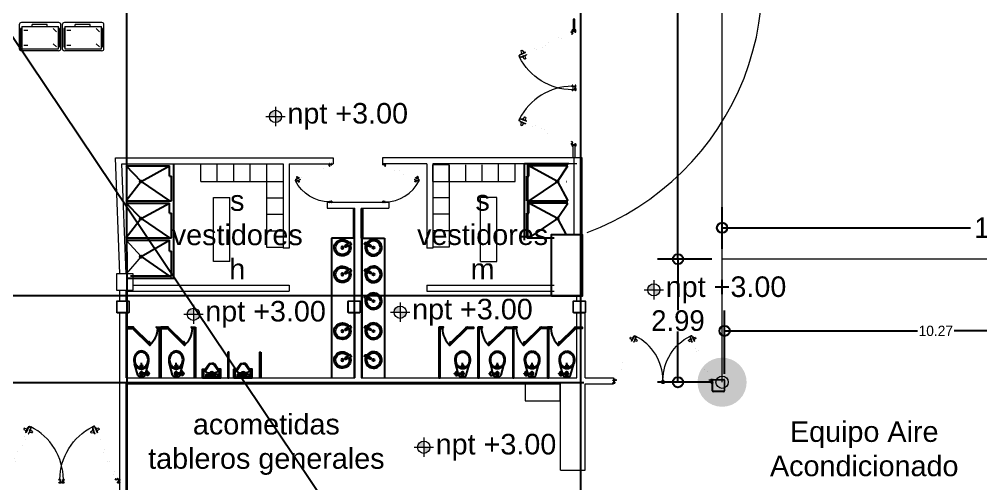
# Model space of a CAD drawing. Header units: millimetres. Extents: x 744843 to 745492, y 2520966 to 2521458.
# Drawn here: x 745445.67 to 745469.05, y 2521090.14 to 2521101.43 of the extents above; entities that cross this region are included whole.
import ezdxf

# ---------------------------------------------------------------- set-up
doc = ezdxf.new("R2010")
doc.units = ezdxf.units.MM
doc.header["$PDMODE"] = 35
doc.header["$PDSIZE"] = 1
doc.linetypes.add('HIDDEN', pattern=[9.525, 6.35, -3.175])
for name, color, linetype in [('A-Columnas_Pppal', 3, 'Continuous'), ('A_Arco', 22, 'Continuous'), ('A_Ejes', 8, 'Continuous'), ('A_Mamparas de Baño', 43, 'Continuous'), ('A_Muebles_fijos', 8, 'Continuous'), ('cotas auxiliares', 7, 'Continuous')]:
    doc.layers.add(name, color=color, linetype=linetype)
for name, color, linetype, lineweight in [('A-Columnas_Secun', 74, 'Continuous', 20), ('A_Muebles', 8, 'Continuous', 20), ('A_Muebles_Cocina', 55, 'Continuous', 20), ('A_Muros', 30, 'Continuous', 20), ('A_Muros_Concreto', 3, 'Continuous', 0), ('A_Niveles', 1, 'Continuous', 20), ('A_Proyecciones', 192, 'HIDDEN', 20), ('A_Puertas', 8, 'Continuous', 0), ('A_Textos', 4, 'Continuous', 20)]:
    doc.layers.add(name, color=color, linetype=linetype, lineweight=lineweight)
doc.styles.add('Arial', font='arial.ttf', dxfattribs={"height": 1})
doc.dimstyles.new('EJES', dxfattribs={"dimtxt": 0.25, "dimasz": 0.25, "dimexe": 0.5, "dimexo": 0.25, "dimgap": 0.01, "dimtad": 0, "dimtih": 1, "dimtoh": 1, "dimzin": 4, "dimdsep": 46, "dimtxsty": 'Standard', "dimblk": 'ORIGIN', "dimcen": 0.09, "dimclrd": 8, "dimclre": 8, "dimclrt": 4, "dimadec": 1, "dimazin": 0, "dimtfac": 1, "dimtofl": 0, "dimtmove": 2, "dimatfit": 3, "dimfxl": 0.15, "dimtolj": 1, "dimtzin": 0, "dimlwd": -1, "dimlwe": -1, "dimarcsym": 0})

# ---------------------------------------------------------------- blocks, each defined once
blk = doc.blocks.new('MINGIT')
at = {"layer": 'A_Muebles_fijos'}
for p, q in [((0, 0.225), (0, -0.225)), ((0.005, 0.191), (0.023, 0.225)), ((0.005, 0.191), (0.005, 0.154)), ((0.005, 0.091), (0.005, 0.001)), ((0.005, 0.001), (0.005, -0.189)), ((0.01, 0.097), (0.01, 0.097)), ((0.017, 0.191), (0.017, 0.139)), ((0.017, 0.138), (0.035, 0.138)), ((0.017, 0.106), (0.035, 0.106)), ((0.018, 0.137), (0.035, 0.137)), ((0.018, 0.107), (0.035, 0.107)), ((0.02, 0.125), (0.034, 0.125)), ((0.02, 0.119), (0.034, 0.119)), ((0.027, 0.106), (0.027, 0.037)), ((0.04, 0.076), (0.04, 0.084)), ((0.04, 0.043), (0.04, 0.076)), ((0.042, 0.084), (0.042, 0.101)), ((0.045, 0.076), (0.045, 0.084)), ((0.063, 0.076), (0.063, 0.084)), ((0.067, 0.084), (0.067, 0.101)), ((0.068, 0.076), (0.068, 0.084)), ((0.068, 0.041), (0.068, 0.076)), ((0.21, 0.225), (0.174, 0.191)), ((0.174, 0.161), (0.205, 0.161)), ((0.205, 0.161), (0.205, 0.222)), ((0.21, 0.169), (0.205, 0.161)), ((0.005, -0.189), (0.023, -0.225)), ((0.017, -0.025), (0.017, -0.189)), ((0.04, -0.079), (0.04, -0.041)), ((0.068, -0.079), (0.068, -0.039)), ((0.174, -0.162), (0.205, -0.162)), ((0.21, -0.225), (0.174, -0.189)), ((0.205, -0.162), (0.205, -0.223)), ((0.21, -0.17), (0.205, -0.162))]:
    blk.add_line(p, q, dxfattribs=at)
for points in [[(0, 0.225), (0.21, 0.225), (0.21, 0.169, 0.210234), (0.216, 0.15), (0.333, 0.071, -0.126523), (0.35, 0.035), (0.35, 0)], [(0, 0.191), (0.174, 0.191), (0.174, 0.161), (0.171, 0.161, 0.203201), (0.147, 0.146, 0.099346), (0.107, 0.001, 6.040533)], [(0, -0.189), (0.174, -0.189), (0.174, -0.162), (0.171, -0.162, -0.203201), (0.147, -0.146, -0.102946), (0.107, 0.001, -6.040533)], [(0.339, 0), (0.339, 0.02, 0.17302), (0.318, 0.059), (0.177, 0.153)], [(0, -0.225), (0.21, -0.225), (0.21, -0.17, -0.210234), (0.216, -0.15), (0.333, -0.072, 0.126523), (0.35, -0.036), (0.35, 0)], [(0.339, 0), (0.339, -0.021, -0.17302), (0.318, -0.06), (0.177, -0.154)]]:
    blk.add_lwpolyline(points, format="xyb", dxfattribs=at)
for points in [[(0.036, 0.102, 0.075396), (0.073, 0.102, 0.080058), (0.073, 0.143, 0.085946), (0.036, 0.143, 0.104118), (0.036, 0.102)], [(0.08, -0.149), (0.08, -0.091, 0.414214), (0.068, -0.079), (0.041, -0.079, 0.414214), (0.029, -0.091), (0.029, -0.149, 0.414214), (0.041, -0.16), (0.068, -0.16, 0.414214)]]:
    blk.add_lwpolyline(points, format="xyb", close=True, dxfattribs=at)
for points in [[(0.037, 0.076), (0.037, 0.084), (0.071, 0.084), (0.071, 0.076)], [(0.051, 0.016), (0.039, 0.009), (0.039, -0.006), (0.051, -0.013), (0.064, -0.006), (0.064, 0.009)]]:
    blk.add_lwpolyline(points, close=True, dxfattribs=at)
for centre, radius in [((0.051, 0.001), 0.0434), ((0.051, 0.001), 0.0209), ((0.051, 0.001), 0.0176), ((0.12, 0.046), 0.003), ((0.12, 0.027), 0.003), ((0.123, 0.017), 0.003), ((0.125, 0.004), 0.003), ((0.128, 0.037), 0.003), ((0.135, 0.027), 0.003), ((0.138, 0.017), 0.003), ((0.14, 0.004), 0.003), ((0.117, -0.046), 0.003), ((0.118, -0.028), 0.003), ((0.122, -0.018), 0.003), ((0.125, -0.008), 0.003), ((0.126, -0.038), 0.003), ((0.133, -0.028), 0.003), ((0.137, -0.018), 0.003), ((0.14, -0.008), 0.003)]:
    blk.add_circle(centre, radius, dxfattribs=at)
for centre, radius, start, end in [((-0.02, 0.122), 0.0403, 299.3307, 60.6693), ((0.082, 0.001), 0.065, 301.7546, 57.7926), ((-0.014, 0.875), 0.746, 282.4305, 287.0667), ((-0.014, -0.875), 0.746, 72.9333, 77.5695)]:
    blk.add_arc(centre, radius, start, end, dxfattribs=at)
blk = doc.blocks.new('niveles')
at = {"layer": 'A_Niveles'}
h = blk.add_hatch(color=256, dxfattribs=at)
h.paths.add_polyline_path([(-0.438, 0.174), (-0.289, 0.174), (-0.289, 0.323, 0.414214)])
h.paths.add_polyline_path([(-0.14, 0.174), (-0.289, 0.174), (-0.289, 0.025, 0.414214)])
for p, q in [((-0.289, 0.409), (-0.289, -0.061)), ((-0.525, 0.174), (-0.054, 0.174)), ((-0.479, 0.174), (-0.094, 0.174))]:
    blk.add_line(p, q, dxfattribs=at)
blk.add_circle((-0.289, 0.174), 0.149, dxfattribs=at)
at = {"layer": 'A_Textos', "ltscale": 0.0065, "width": 1.2}
blk.add_attdef('NIVEL', (0, 0), '', height=0.3, dxfattribs=at)
blk = doc.blocks.new('puerta 100')
at = {"layer": 'A_Puertas'}
for p, q in [((0.339, 0.869), (0.332, 0.853)), ((0.333, 0.849), (0.37, 0.824)), ((0.342, 0.87), (0.386, 0.861)), ((0.402, 0.886), (0.363, 0.795)), ((0.363, 0.795), (0.367, 0.815)), ((0.39, 0.869), (0.367, 0.815)), ((0.408, 0.883), (0.368, 0.793)), ((0.402, 0.886), (0.39, 0.869)), ((0.408, 0.883), (0.402, 0.886)), ((0.449, 0.865), (0.409, 0.775)), ((0.412, 0.888), (0.41, 0.889)), ((0.445, 0.845), (0.421, 0.791)), ((0.443, 0.868), (0.423, 0.822)), ((0.479, 0.811), (0.441, 0.837)), ((0.449, 0.865), (0.443, 0.868)), ((0.444, 0.872), (0.445, 0.872)), ((0.449, 0.865), (0.445, 0.845)), ((0.368, 0.793), (0.363, 0.795)), ((0.404, 0.777), (0.409, 0.775)), ((0.409, 0.775), (0.421, 0.791)), ((0.469, 0.789), (0.425, 0.8)), ((0.48, 0.808), (0.473, 0.791)), ((0, 0.001), (0, -0.055)), ((0.008, 0.004), (0.008, 0.002)), ((0.008, 0.001), (0.008, -0.03)), ((0.009, 0.003), (0.009, 0.002)), ((0.009, 0.001), (0.009, -0.03)), ((0.016, 0.008), (0.047, -0.005)), ((0.016, 0.006), (0.046, -0.006)), ((0.026, 0.027), (0.02, 0.012)), ((0.021, 0.012), (0.024, 0.019)), ((0.024, 0.02), (0.027, 0.027)), ((0.031, 0.017), (0.024, 0.02)), ((0.024, 0.019), (0.03, 0.016)), ((0.03, 0.016), (0.025, 0.005)), ((0.025, 0.005), (0.046, -0.004)), ((0.027, 0.027), (0.026, 0.027)), ((0.027, 0.027), (0.026, 0.027)), ((0.027, 0.008), (0.031, 0.017)), ((0.047, -0.001), (0.027, 0.008)), ((0.046, -0.004), (0.051, 0.007)), ((0.051, 0.008), (0.047, -0.001)), ((0.057, 0.006), (0.051, 0.008)), ((0.051, 0.007), (0.057, 0.005)), ((0.057, 0.005), (0.054, -0.002)), ((0.055, -0.003), (0.061, 0.012)), ((0.06, 0.012), (0.057, 0.006)), ((0.06, 0.012), (0.062, 0.012)), ((0.061, 0.012), (0.06, 0.012)), ((1, 0.001), (1, -0.055)), ((0.008, -0.03), (0.008, -0.03)), ((0.008, -0.03), (0.009, -0.03)), ((0.009, -0.03), (0.009, -0.03)), ((0.046, -0.006), (0.047, -0.005)), ((0.047, -0.005), (0.047, -0.005))]:
    blk.add_line(p, q, dxfattribs=at)
at = {"layer": 'A_Puertas', "const_width": 0.000051}
for points in [[(0.023, 0.014), (0.022, 0.011, -1), (0.02, 0.012), (0.404, 0.873), (0.416, 0.902, -1), (0.418, 0.901), (0.417, 0.899), (0.417, 0.898), (0.419, 0.901, 1), (0.416, 0.902), (0.403, 0.873), (0.019, 0.012, 1), (0.022, 0.011), (0.023, 0.014)], [(0.054, 0), (0.053, -0.003, 1), (0.055, -0.003), (0.439, 0.858), (0.451, 0.887, 1), (0.449, 0.888), (0.448, 0.885), (0.448, 0.885), (0.449, 0.888, -1), (0.452, 0.887), (0.439, 0.858), (0.055, -0.004, -1), (0.052, -0.002), (0.054, 0)]]:
    blk.add_lwpolyline(points, format="xyb", close=True, dxfattribs=at)
at = {"layer": 'A_Puertas'}
for points in [[(0.444, 0.891), (0.424, 0.9), (0.42, 0.89), (0.413, 0.893), (0.411, 0.887), (0.41, 0.887), (0.416, 0.902, -2.414214), (0.417, 0.901), (0.414, 0.894), (0.42, 0.892), (0.425, 0.905), (0.426, 0.904), (0.425, 0.903), (0.445, 0.894), (0.446, 0.896), (0.447, 0.895), (0.441, 0.882), (0.447, 0.88), (0.45, 0.886, -2.414214), (0.451, 0.887), (0.445, 0.872), (0.444, 0.872), (0.447, 0.879), (0.44, 0.882)], [(-0.015, -0.007), (-0.015, 0.001, -0.414214), (-0.014, 0.002), (0.009, 0.002, -0.414214), (0.01, 0.001), (0.01, -0.039, 0.414214), (0.011, -0.04), (0.023, -0.04, -0.414214), (0.024, -0.041), (0.024, -0.055, -0.414214), (0.023, -0.056), (-0.014, -0.056, -0.414214), (-0.015, -0.055), (-0.015, -0.047), (-0.014, -0.047), (-0.014, -0.055, 0.414214), (-0.014, -0.055), (0.023, -0.055, 0.414214), (0.024, -0.055), (0.024, -0.041, 0.414214), (0.023, -0.041), (0.011, -0.041, -0.414214), (0.009, -0.039), (0.009, 0.001, 0.414214), (0.009, 0.001), (-0.014, 0.001, 0.414214), (-0.014, 0.001), (-0.014, -0.007)], [(1.015, -0.007), (1.015, 0.001, 0.414214), (1.014, 0.002), (0.991, 0.002, 0.414214), (0.99, 0.001), (0.99, -0.039, -0.414214), (0.989, -0.04), (0.977, -0.04, 0.414214), (0.976, -0.041), (0.976, -0.055, 0.414214), (0.977, -0.056), (1.014, -0.056, 0.414214), (1.015, -0.055), (1.015, -0.047), (1.014, -0.047), (1.014, -0.055, -0.414214), (1.014, -0.055), (0.977, -0.055, -0.414214), (0.976, -0.055), (0.976, -0.041, -0.414214), (0.977, -0.041), (0.989, -0.041, 0.414214), (0.991, -0.039), (0.991, 0.001, -0.414214), (0.991, 0.001), (1.014, 0.001, -0.414214), (1.014, 0.001), (1.014, -0.007)]]:
    blk.add_lwpolyline(points, format="xyb", close=True, dxfattribs=at)
blk.add_circle((0.011, 0.007), 0.00206, dxfattribs=at)
for centre, radius, start, end in [((0.335, 0.851), 0.00361, 160.494, 235.1824), ((0.341, 0.868), 0.00255, 77.5154, 158.651), ((-0.013, -0.007), 1.013, 0.5148, 63.0151), ((0.469, 0.793), 0.00361, 257.7899, 332.4783), ((0.477, 0.809), 0.00255, 334.3213, 55.4569), ((0.011, 0.007), 0.00515, 246.3532, 229.4548), ((0.021, 0.011), 0.00103, 156.4861, 66.4861), ((0.054, -0.003), 0.00103, 66.4861, 336.4861)]:
    blk.add_arc(centre, radius, start, end, dxfattribs=at)
blk = doc.blocks.new('carro_servicio')
at = {"layer": 'A_Muebles_Cocina'}
for p, q in [((0.647, 0.982), (0.051, 0.982)), ((0.152, 0.956), (0.596, 0.956)), ((0.152, 0.931), (0.152, 0.956)), ((0.596, 0.956), (0.596, 0.931)), ((0, 0.931), (0, 0.036)), ((0.102, 0.931), (0.102, 0.036)), ((0.102, 0.931), (0.647, 0.931)), ((0.191, 0.88), (0.191, 0.779)), ((0.558, 0.88), (0.558, 0.779)), ((0.647, 0.931), (0.647, 0.036)), ((0.697, 0.036), (0.697, 0.931)), ((0.051, 0.313), (0.051, 0.68)), ((0.102, 0.68), (0.051, 0.68)), ((0.102, 0.313), (0.051, 0.313)), ((0.647, 0.036), (0.102, 0.036)), ((0.152, 0.163), (0.229, 0.087)), ((0.152, 0.01), (0.152, 0.036)), ((0.596, 0.01), (0.152, 0.01)), ((0.52, 0.163), (0.596, 0.087)), ((0.596, 0.036), (0.596, 0.01)), ((0.051, -0.015), (0.647, -0.015))]:
    blk.add_line(p, q, dxfattribs=at)
for centre, start, end in [((0.051, 0.931), 90, 180.0054), ((0.647, 0.931), 0, 90), ((0.051, 0.036), 180, 270), ((0.647, 0.036), 270, 0)]:
    blk.add_arc(centre, 0.0508, start, end, dxfattribs=at)
blk = doc.blocks.new('MUBA03PL')
at = {"layer": 'A_Muebles_fijos'}
for p, q in [((-0.063, -0.047), (-0.063, 0.039)), ((-0.026, 0.088), (0.002, 0.095)), ((0.022, 0.1), (0.263, 0.163)), ((0.195, -0.051), (0.195, 0.038)), ((-0.027, -0.095), (0.247, -0.172)), ((0.156, -0.006), (0.272, -0.006))]:
    blk.add_line(p, q, dxfattribs=at)
at = {"layer": 'A_Muebles_fijos', "linetype": 'ByBlock'}
for p, q in [((-0.04, 0.005), (-0.033, 0.005)), ((-0.038, 0.157), (-0.033, 0.157)), ((-0.038, 0.157), (-0.038, 0.122)), ((-0.038, 0.122), (-0.033, 0.122)), ((-0.033, 0.155), (-0.033, 0.125)), ((-0.033, 0.008), (-0.028, 0.008)), ((-0.033, 0.008), (-0.033, -0.017)), ((-0.028, 0.01), (-0.028, -0.02)), ((-0.023, 0.165), (0.042, 0.165)), ((-0.023, 0.115), (0.042, 0.115)), ((-0.018, 0.02), (0.042, 0.02)), ((-0.008, 0.165), (-0.008, 0.167)), ((-0.008, 0.115), (-0.008, 0.112)), ((-0.008, 0.02), (-0.008, 0.023)), ((0.002, 0.182), (0.022, 0.182)), ((0.002, 0.177), (0.002, 0.182)), ((0.002, 0.177), (0.022, 0.177)), ((0.002, 0.102), (0.002, 0.033)), ((0.002, 0.102), (0.022, 0.102)), ((0.002, 0.033), (0.022, 0.033)), ((0.007, 0.182), (0.007, 0.187)), ((0.007, 0.187), (0.017, 0.187)), ((0.017, 0.182), (0.017, 0.187)), ((0.022, 0.177), (0.022, 0.182)), ((0.022, 0.102), (0.022, 0.033)), ((0.032, 0.165), (0.032, 0.167)), ((0.032, 0.115), (0.032, 0.112)), ((0.032, 0.02), (0.032, 0.023)), ((0.052, 0.155), (0.052, 0.125)), ((0.052, 0.152), (0.062, 0.152)), ((0.052, 0.127), (0.062, 0.127)), ((0.052, 0.01), (0.052, -0.02)), ((0.052, 0.008), (0.062, 0.008)), ((0.062, 0.152), (0.062, 0.127)), ((0.062, 0.008), (0.062, -0.017)), ((-0.04, -0.015), (-0.033, -0.015)), ((-0.033, -0.017), (-0.028, -0.017)), ((-0.018, -0.03), (0.042, -0.03)), ((-0.008, -0.03), (-0.008, -0.032)), ((0.002, -0.042), (0.022, -0.042)), ((0.032, -0.03), (0.032, -0.032)), ((0.052, -0.017), (0.062, -0.017))]:
    blk.add_line(p, q, dxfattribs=at)
for radius in [0.02, 0.01]:
    blk.add_circle((0.012, -0.005), radius, dxfattribs=at)
at = {"layer": 'A_Muebles_fijos'}
for centre, radius, start, end in [((-0.013, 0.039), 0.05, 104.5951, 180.0603), ((0.185, -0.006), 0.0293, 290.7153, 69.4053), ((-0.013, -0.047), 0.05, 180.0603, 254.3453)]:
    blk.add_arc(centre, radius, start, end, dxfattribs=at)
at = {"layer": 'A_Muebles_fijos', "linetype": 'ByBlock'}
for centre, radius, start, end in [((-0.04, -0.005), 0.02, 51.6533, 308.3504), ((-0.04, -0.005), 0.01, 90, 273.7189), ((-0.023, 0.155), 0.01, 90, 180), ((-0.023, 0.125), 0.01, 180, 270), ((-0.018, 0.01), 0.01, 90, 180), ((0.002, 0.167), 0.01, 90, 180), ((0.002, 0.112), 0.01, 180, 270), ((0.002, 0.023), 0.01, 90, 180), ((0.022, 0.167), 0.01, 0, 90), ((0.022, 0.112), 0.01, 270, 360), ((0.022, 0.023), 0.01, 0, 90), ((0.042, 0.155), 0.01, 0, 90), ((0.042, 0.125), 0.01, 270, 0), ((0.042, 0.01), 0.01, 0, 90), ((-0.018, -0.02), 0.01, 180, 270), ((0.002, -0.032), 0.01, 180, 270), ((0.022, -0.032), 0.01, 270, 360), ((0.042, -0.02), 0.01, 270, 0)]:
    blk.add_arc(centre, radius, start, end, dxfattribs=at)
at = {"layer": 'A_Muebles_fijos', "extrusion": (0, 0, -1)}
for centre, major_axis, start_param, end_param in [((0.28, -0.007), (-0.11, -0.11), 0.784345, 1.242266), ((0.311, -0.022), (0.134, -0.134), 2.813062, 3.227029), ((0.288, -0.007), (0.0959, -0.0959), 2.355142, 2.812573), ((0.195, -0.006), (-0.0194, -0.0194), 4.712389, 10.995574), ((0.315, -0.02), (0.117, -0.117), 2.812573, 3.226421), ((0.33, -0.046), (0.156, -0.156), 3.227029, 3.590943), ((0.332, -0.041), (-0.136, -0.136), 1.655624, 2.019763), ((0.473, -0.845), (-0.728, -0.728), 2.145678, 2.22961), ((0.343, -0.073), (-0.16, -0.16), 2.019763, 2.355142), ((0.343, -0.083), (-0.183, -0.183), 2.355142, 2.690137), ((0.343, -0.073), (-0.16, -0.16), 2.355142, 2.69052), ((0.354, -0.041), (-0.136, -0.136), 2.69052, 3.054659), ((0.356, -0.046), (-0.156, -0.156), 2.690137, 3.054051), ((0.372, -0.02), (0.117, -0.117), 4.625455, 5.039303), ((0.376, -0.022), (0.134, -0.134), 4.624847, 5.038814), ((0.398, -0.007), (0.0959, -0.0959), 5.039303, 5.496734), ((0.407, -0.007), (-0.11, -0.11), 3.468017, 3.925938), ((0.28, -0.007), (-0.11, -0.11), 0.326425, 0.784345), ((0.311, 0.008), (0.134, -0.134), 1.483255, 1.897221), ((0.288, -0.007), (-0.0959, -0.0959), 0.326914, 0.784345), ((0.315, 0.006), (-0.117, -0.117), -0.086934, 0.326914), ((0.33, 0.032), (0.156, -0.156), 1.11934, 1.483255), ((0.332, 0.026), (-0.136, -0.136), -0.451073, -0.086934), ((0.343, 0.069), (0.183, -0.183), 0.784345, 1.11934), ((0.343, 0.058), (-0.16, -0.16), -0.786451, -0.451073), ((0.343, 0.058), (0.16, -0.16), 0.448967, 0.784345), ((0.343, 0.069), (0.183, -0.183), 0.44935, 0.784345), ((0.354, 0.026), (0.136, -0.136), 0.084828, 0.448967), ((0.356, 0.032), (-0.156, -0.156), -1.48536, -1.121446), ((0.372, 0.006), (-0.117, -0.117), 4.383369, 4.797217), ((0.376, 0.008), (-0.134, -0.134), 4.383859, 4.797825), ((0.398, -0.007), (-0.0959, -0.0959), 3.925938, 4.383369), ((0.407, -0.007), (-0.11, -0.11), 3.925938, 4.383859)]:
    blk.add_ellipse(centre, major_axis=major_axis, ratio=1, start_param=start_param, end_param=end_param, dxfattribs=at)
blk = doc.blocks.new('A-Mamparas_80_120')
at = {"layer": 'A_Mamparas de Baño', "color": 8}
for p, q in [((0.357, 0.282), (0.365, 0.29)), ((0.381, 0.288), (0.374, 0.281))]:
    blk.add_line(p, q, dxfattribs=at)
at = {"layer": 'A_Mamparas de Baño', "ltscale": 0.0065}
for points in [[(-0.001, 0.692), (-0.001, 0.692), (-0.001, 0.845), (0.031, 0.845), (0.031, 0.705, -0.414214), (0.028, 0.703), (0.015, 0.703)], [(0.003, 0.675, -1.037269), (0.026, 0.696), (0.445, 0.268, -0.414214), (0.401, 0.269), (0.003, 0.675)], [(0, 0), (0.031, 0, 0.414214), (0.031, 0), (0.031, 0.021), (0.031, 0.086, -0.342838), (0, 0.111), (0, 0)]]:
    blk.add_lwpolyline(points, format="xyb", dxfattribs=at)
at = {"layer": 'A_Mamparas de Baño', "color": 8, "ltscale": 0.0065}
blk.add_lwpolyline([(0.015, 0.703, 0.315425), (-0.001, 0.692)], format="xyb", dxfattribs=at)
at = {"layer": 'A_Mamparas de Baño', "color": 8}
for points in [[(0.025, 0.666), (0.003, 0.666), (0.003, 0.797), (0.025, 0.797)], [(0.395, 0.26), (0.402, 0.267), (0.363, 0.307), (0.356, 0.3)], [(0.395, 0.26), (0.402, 0.267), (0.381, 0.288), (0.374, 0.281)]]:
    blk.add_lwpolyline(points, close=True, dxfattribs=at)
for points in [[(0.354, 0.285, 0.135901), (0.361, 0.295), (0.361, 0.295), (0.369, 0.286, 0.135901), (0.36, 0.279)], [(0.357, 0.282, -0.129662), (0.361, 0.293), (0.368, 0.287, -0.129662), (0.357, 0.282)]]:
    blk.add_lwpolyline(points, format="xyb", close=True, dxfattribs=at)
at = {"layer": 'A_Mamparas de Baño', "ltscale": 0.0065}
blk.add_lwpolyline([(0.032, 0), (1.233, 0), (1.233, 0.03), (0.032, 0.03)], close=True, dxfattribs=at)
at = {"layer": 'A_Mamparas de Baño', "color": 8}
for centre, radius in [((0.013, 0.786), 0.00744), ((0.013, 0.735), 0.00744), ((0.013, 0.786), 0.004), ((0.013, 0.735), 0.004), ((0.015, 0.685), 0.00744), ((0.015, 0.685), 0.004), ((0.385, 0.277), 0.004)]:
    blk.add_circle(centre, radius, dxfattribs=at)
blk.add_arc((0.016, 0.68), 0.594, 271.491, 316.1783, dxfattribs=at)
blk = doc.blocks.new('lavabo_d')
at = {"layer": 'A_Muebles_fijos'}
blk.add_lwpolyline([(0.121, 0.205, -0.440887), (0.126, 0.183), (0.053, 0.065, -0.388034), (0.033, 0.059), (0.029, 0.061, -0.388034), (0.022, 0.081), (0.077, 0.209, -0.440887), (0.099, 0.217)], format="xyb", close=True, dxfattribs=at)
for radius in [0.0275, 0.0125]:
    blk.add_circle((0, 0), radius, dxfattribs=at)
blk.add_ellipse((0, 0), major_axis=(0, 0.203), ratio=0.985222, start_param=-0.354571, end_param=5.666741, dxfattribs=at)
blk.add_open_spline([(0.057, 0.157), (0.025, 0.169), (-0.01, 0.171), (-0.098, 0.147), (-0.144, 0.1), (-0.174, -0.013), (-0.157, -0.076), (-0.077, -0.159), (-0.015, -0.177), (0.096, -0.148), (0.142, -0.102), (0.174, 0.01), (0.158, 0.074), (0.111, 0.124), (0.103, 0.131), (0.095, 0.137)], degree=3, knots=[-0.354571, -0.354571, -0.354571, -0.354571, 0.266218, 0.266218, 1.308219, 1.308219, 2.35022, 2.35022, 3.39222, 3.39222, 4.434221, 4.434221, 5.476221, 5.476221, 5.666741, 5.666741, 5.666741, 5.666741], dxfattribs=at)
blk = doc.blocks.new('_Origin')
at = {"color": 0, "linetype": 'ByBlock', "lineweight": -2}
blk.add_line((0, 0), (-1, 0), dxfattribs=at)
blk.add_circle((0, 0), 0.5, dxfattribs=at)
blk = doc.blocks.new('*D305')
at = {"layer": 'cotas auxiliares', "color": 8, "transparency": 16777216}
for p, q in [((745462.822, 2521092.815), (745462.822, 2521094.355)), ((745473.089, 2521093.325), (745473.089, 2521094.355)), ((745463.072, 2521093.855), (745467.508, 2521093.855)), ((745472.839, 2521093.855), (745468.403, 2521093.855))]:
    blk.add_line(p, q, dxfattribs=at)
at = {"layer": 'Defpoints', "color": 0, "transparency": 16777216}
for p in [(745473.089, 2521093.855), (745473.089, 2521093.075), (745462.822, 2521092.565)]:
    blk.add_point(p, dxfattribs=at)
at = {"layer": 'cotas auxiliares', "color": 8, "transparency": 16777216, "xscale": 0.25, "yscale": 0.25, "zscale": 0.25, "rotation": 180}
blk.add_blockref('_Origin', (745462.822, 2521093.855), dxfattribs=at)
at = {"layer": 'cotas auxiliares', "color": 8, "transparency": 16777216, "xscale": 0.25, "yscale": 0.25, "zscale": 0.25}
blk.add_blockref('_Origin', (745473.089, 2521093.855), dxfattribs=at)
at = {"layer": 'cotas auxiliares', "color": 4, "transparency": 16777216, "insert": (745467.956, 2521093.855), "char_height": 0.25, "attachment_point": 5}
blk.add_mtext('\\A1;10.27', dxfattribs=at)
blk = doc.blocks.new('*D320')
at = {"layer": 'cotas auxiliares', "color": 8, "transparency": 16777216}
for p, q in [((745462.76, 2521095.849), (745462.76, 2521096.862)), ((745476.691, 2521095.849), (745476.691, 2521096.862)), ((745463.01, 2521096.362), (745468.799, 2521096.362)), ((745476.441, 2521096.362), (745470.653, 2521096.362))]:
    blk.add_line(p, q, dxfattribs=at)
at = {"layer": 'Defpoints', "color": 0, "transparency": 16777216}
for p in [(745476.691, 2521096.362), (745462.76, 2521095.599), (745476.691, 2521095.599)]:
    blk.add_point(p, dxfattribs=at)
at = {"layer": 'cotas auxiliares', "color": 8, "transparency": 16777216, "xscale": 0.25, "yscale": 0.25, "zscale": 0.25, "rotation": 180}
blk.add_blockref('_Origin', (745462.76, 2521096.362), dxfattribs=at)
at = {"layer": 'cotas auxiliares', "color": 8, "transparency": 16777216, "xscale": 0.25, "yscale": 0.25, "zscale": 0.25}
blk.add_blockref('_Origin', (745476.691, 2521096.362), dxfattribs=at)
at = {"layer": 'cotas auxiliares', "color": 4, "transparency": 16777216, "insert": (745469.726, 2521096.362), "char_height": 0.5, "attachment_point": 5}
blk.add_mtext('\\A1;13.93', dxfattribs=at)
blk = doc.blocks.new('*D321')
at = {"layer": 'cotas auxiliares', "color": 8, "transparency": 16777216}
for p, q in [((745462.51, 2521095.599), (745461.188, 2521095.599)), ((745461.688, 2521095.349), (745461.688, 2521094.363)), ((745461.688, 2521092.857), (745461.688, 2521093.843)), ((745462.51, 2521092.607), (745461.188, 2521092.607))]:
    blk.add_line(p, q, dxfattribs=at)
at = {"layer": 'Defpoints', "color": 0, "transparency": 16777216}
for p in [(745461.688, 2521095.599), (745462.76, 2521095.599), (745462.76, 2521092.607)]:
    blk.add_point(p, dxfattribs=at)
at = {"layer": 'cotas auxiliares', "color": 8, "transparency": 16777216, "xscale": 0.25, "yscale": 0.25, "zscale": 0.25}
for p, rotation in [((745461.688, 2521095.599), 90), ((745461.688, 2521092.607), 270)]:
    blk.add_blockref('_Origin', p, dxfattribs=dict(at, rotation=rotation))
at = {"layer": 'cotas auxiliares', "color": 4, "transparency": 16777216, "insert": (745461.688, 2521094.103), "char_height": 0.5, "attachment_point": 5}
blk.add_mtext('\\A1;2.99', dxfattribs=at)
blk = doc.blocks.new('*D311')
at = {"layer": 'cotas auxiliares', "color": 8, "transparency": 16777216}
for p, q in [((745462.51, 2521111.26), (745461.188, 2521111.26)), ((745461.688, 2521111.01), (745461.688, 2521103.69)), ((745461.688, 2521095.849), (745461.688, 2521103.17)), ((745462.51, 2521095.599), (745461.188, 2521095.599))]:
    blk.add_line(p, q, dxfattribs=at)
at = {"layer": 'Defpoints', "color": 0, "transparency": 16777216}
for p in [(745461.688, 2521111.26), (745462.76, 2521111.26), (745462.76, 2521095.599)]:
    blk.add_point(p, dxfattribs=at)
at = {"layer": 'cotas auxiliares', "color": 8, "transparency": 16777216, "xscale": 0.25, "yscale": 0.25, "zscale": 0.25}
for p, rotation in [((745461.688, 2521111.26), 90), ((745461.688, 2521095.599), 270)]:
    blk.add_blockref('_Origin', p, dxfattribs=dict(at, rotation=rotation))
at = {"layer": 'cotas auxiliares', "color": 4, "transparency": 16777216, "insert": (745461.688, 2521103.43), "char_height": 0.5, "attachment_point": 5}
blk.add_mtext('\\A1;15.66', dxfattribs=at)

msp = doc.modelspace()

# ---------------------------------------------------------------- hatches: boundary and pattern name
at = {"layer": 'A_Textos'}
h = msp.add_hatch(color=30, dxfattribs=at)
edge = h.paths.add_edge_path()
edge.add_arc((745462.76, 2521092.607), 0.597, 0, 360)

# ---------------------------------------------------------------- linework, layer by layer
at = {"layer": 'A-Columnas_Pppal'}
msp.add_lwpolyline([(745458.611, 2521094.699), (745458.611, 2521096.198), (745459.36, 2521096.198), (745459.36, 2521094.699)], close=True, dxfattribs=at)
at = {"layer": 'A-Columnas_Secun'}
for p, q in [((745448.635, 2521095.661), (745448.273, 2521096.065)), ((745448.635, 2521095.661), (745448.273, 2521095.242)), ((745462.522, 2521092.396), (745462.522, 2521092.656)), ((745462.532, 2521092.396), (745462.532, 2521092.656)), ((745462.542, 2521092.676), (745462.802, 2521092.676)), ((745462.542, 2521092.666), (745462.802, 2521092.666)), ((745462.812, 2521092.656), (745462.812, 2521092.396)), ((745462.822, 2521092.656), (745462.822, 2521092.656)), ((745462.822, 2521092.656), (745462.822, 2521092.396)), ((745462.802, 2521092.386), (745462.542, 2521092.386)), ((745462.802, 2521092.376), (745462.542, 2521092.376))]:
    msp.add_line(p, q, dxfattribs=at)
msp.add_lwpolyline([(745448.043, 2521094.842), (745448.443, 2521094.842), (745448.443, 2521095.242), (745448.043, 2521095.242)], close=True, dxfattribs=at)
for points in [[(745448.065, 2521094.59), (745448.325, 2521094.59, -0.414214), (745448.345, 2521094.57), (745448.345, 2521094.31, -0.414214), (745448.325, 2521094.29), (745448.065, 2521094.29, -0.414214), (745448.045, 2521094.31), (745448.045, 2521094.57, -0.414214)], [(745448.065, 2521094.58), (745448.325, 2521094.58, -0.414214), (745448.335, 2521094.57), (745448.335, 2521094.31, -0.414214), (745448.325, 2521094.3), (745448.065, 2521094.3, -0.414214), (745448.055, 2521094.31), (745448.055, 2521094.57, -0.414214)], [(745453.686, 2521094.59), (745453.946, 2521094.59, -0.414214), (745453.966, 2521094.57), (745453.966, 2521094.31, -0.414214), (745453.946, 2521094.29), (745453.686, 2521094.29, -0.414214), (745453.666, 2521094.31), (745453.666, 2521094.57, -0.414214)], [(745453.686, 2521094.58), (745453.946, 2521094.58, -0.414214), (745453.956, 2521094.57), (745453.956, 2521094.31, -0.414214), (745453.946, 2521094.3), (745453.686, 2521094.3, -0.414214), (745453.676, 2521094.31), (745453.676, 2521094.57, -0.414214)], [(745459.161, 2521094.59), (745459.421, 2521094.59, -0.414214), (745459.441, 2521094.57), (745459.441, 2521094.31, -0.414214), (745459.421, 2521094.29), (745459.161, 2521094.29, -0.414214), (745459.141, 2521094.31), (745459.141, 2521094.57, -0.414214)], [(745459.161, 2521094.58), (745459.421, 2521094.58, -0.414214), (745459.431, 2521094.57), (745459.431, 2521094.31, -0.414214), (745459.421, 2521094.3), (745459.161, 2521094.3, -0.414214), (745459.151, 2521094.31), (745459.151, 2521094.57, -0.414214)]]:
    msp.add_lwpolyline(points, format="xyb", close=True, dxfattribs=at)
for centre, major_axis, start_param, end_param in [((745462.542, 2521092.656), (-0.0141, 0.0141), -0.785398, 0.785398), ((745462.542, 2521092.656), (-0.00707, 0.00707), -0.785398, 0.785398), ((745462.802, 2521092.656), (0.0141, 0.0141), 5.497787, 7.068583), ((745462.802, 2521092.656), (0.00707, 0.00707), 5.497787, 7.068583), ((745462.542, 2521092.396), (-0.0141, 0.0141), 0.785398, 2.356194), ((745462.542, 2521092.396), (0.00707, 0.00707), 2.356194, 3.926991), ((745462.802, 2521092.396), (-0.00707, 0.00707), 2.356194, 3.926991), ((745462.802, 2521092.396), (0.0141, 0.0141), 3.926991, 5.497787)]:
    msp.add_ellipse(centre, major_axis=major_axis, ratio=1, start_param=start_param, end_param=end_param, dxfattribs=at)
at = {"layer": 'A_Arco'}
msp.add_line((745468.683, 2521066.502), (745205.707, 2521458.024), dxfattribs=at)
at = {"layer": 'A_Ejes'}
for p, q in [((745459.332, 2521057.851), (745459.319, 2521173.138)), ((745448.298, 2521057.852), (745448.285, 2521172.933))]:
    msp.add_line(p, q, dxfattribs=at)
at = {"layer": 'A_Ejes', "ltscale": 0.5}
for p, q in [((745296.02, 2521094.718), (745459.353, 2521094.718)), ((745302.007, 2521092.599), (745459.401, 2521092.599))]:
    msp.add_line(p, q, dxfattribs=at)
at = {"layer": 'A_Muebles', "ltscale": 0.0065}
for p, q in [((745450.088, 2521097.492), (745450.088, 2521097.915)), ((745450.488, 2521097.492), (745450.488, 2521097.915)), ((745450.888, 2521097.492), (745450.888, 2521097.892)), ((745451.288, 2521097.492), (745451.288, 2521097.892)), ((745451.688, 2521097.892), (745451.688, 2521095.892)), ((745455.729, 2521097.492), (745455.729, 2521097.892)), ((745456.129, 2521097.892), (745455.729, 2521097.892)), ((745456.129, 2521097.892), (745456.129, 2521095.892)), ((745456.129, 2521097.492), (745456.129, 2521097.892)), ((745456.529, 2521097.492), (745456.529, 2521097.892)), ((745456.929, 2521097.492), (745456.929, 2521097.892)), ((745457.329, 2521097.492), (745457.329, 2521097.915)), ((745457.729, 2521097.492), (745457.729, 2521097.915)), ((745450.088, 2521097.492), (745452.088, 2521097.492)), ((745455.729, 2521097.492), (745457.729, 2521097.492)), ((745450.393, 2521095.542), (745450.393, 2521097.098)), ((745450.793, 2521095.542), (745450.793, 2521097.098)), ((745451.688, 2521097.092), (745452.088, 2521097.092)), ((745456.129, 2521097.092), (745455.729, 2521097.092)), ((745456.887, 2521095.542), (745456.887, 2521097.098)), ((745457.287, 2521095.542), (745457.287, 2521097.098)), ((745451.688, 2521096.692), (745452.088, 2521096.692)), ((745456.129, 2521096.692), (745455.729, 2521096.692)), ((745451.688, 2521096.292), (745452.088, 2521096.292)), ((745456.129, 2521096.292), (745455.729, 2521096.292)), ((745451.688, 2521095.892), (745452.088, 2521095.892)), ((745456.129, 2521095.892), (745455.729, 2521095.892)), ((745450.793, 2521095.542), (745450.393, 2521095.542)), ((745456.887, 2521095.542), (745457.287, 2521095.542))]:
    msp.add_line(p, q, dxfattribs=at)
at = {"layer": 'A_Muebles'}
for p, q in [((745450.393, 2521097.098), (745450.793, 2521097.098)), ((745457.287, 2521097.098), (745456.887, 2521097.098))]:
    msp.add_line(p, q, dxfattribs=at)
msp.add_lwpolyline([(745457.973, 2521092.158), (745458.823, 2521092.158), (745458.823, 2521092.558), (745457.973, 2521092.558)], close=True, dxfattribs=at)
at = {"layer": 'A_Muebles_fijos', "ltscale": 0.0065}
for p, q in [((745448.273, 2521097.865), (745449.33, 2521097.865)), ((745448.635, 2521097.486), (745448.273, 2521097.865)), ((745448.635, 2521097.486), (745449.33, 2521097.865)), ((745449.33, 2521097.615), (745449.33, 2521097.865)), ((745449.43, 2521095.14), (745449.43, 2521097.915)), ((745457.961, 2521096.065), (745457.961, 2521097.915)), ((745459.036, 2521097.915), (745457.961, 2521097.915)), ((745458.036, 2521096.115), (745458.036, 2521097.915)), ((745458.756, 2521097.486), (745458.061, 2521097.865)), ((745458.061, 2521097.615), (745458.061, 2521097.865)), ((745459.014, 2521097.865), (745458.061, 2521097.865)), ((745458.756, 2521097.486), (745459.014, 2521097.865)), ((745449.33, 2521097.615), (745449.38, 2521097.615)), ((745449.38, 2521097.015), (745449.38, 2521097.615)), ((745458.011, 2521097.615), (745458.061, 2521097.615)), ((745458.011, 2521097.015), (745458.011, 2521097.615)), ((745448.635, 2521097.486), (745448.273, 2521097.015)), ((745448.635, 2521097.486), (745449.33, 2521097.015)), ((745458.756, 2521097.486), (745458.061, 2521097.015)), ((745458.756, 2521097.486), (745459.014, 2521097.015)), ((745458.981, 2521097.492), (745458.986, 2521097.492)), ((745448.273, 2521097.015), (745449.38, 2521097.015)), ((745448.273, 2521096.965), (745449.33, 2521096.965)), ((745448.635, 2521096.586), (745448.273, 2521096.965)), ((745448.635, 2521096.586), (745449.33, 2521096.965)), ((745449.33, 2521096.715), (745449.33, 2521096.965)), ((745458.011, 2521097.015), (745459.014, 2521097.015)), ((745458.061, 2521096.715), (745458.061, 2521096.965)), ((745459.014, 2521096.965), (745458.061, 2521096.965)), ((745458.756, 2521096.586), (745458.061, 2521096.965)), ((745458.756, 2521096.586), (745459.014, 2521096.965)), ((745449.33, 2521096.715), (745449.38, 2521096.715)), ((745449.38, 2521096.115), (745449.38, 2521096.715)), ((745458.011, 2521096.715), (745458.061, 2521096.715)), ((745458.011, 2521096.115), (745458.011, 2521096.715)), ((745448.635, 2521096.586), (745448.273, 2521096.115)), ((745448.635, 2521096.586), (745449.33, 2521096.115)), ((745458.756, 2521096.586), (745458.061, 2521096.115)), ((745458.756, 2521096.586), (745458.973, 2521096.189)), ((745448.273, 2521096.115), (745449.355, 2521096.115)), ((745448.273, 2521096.065), (745449.33, 2521096.065)), ((745448.635, 2521095.661), (745449.33, 2521096.065)), ((745449.33, 2521095.79), (745449.33, 2521096.065)), ((745449.355, 2521096.115), (745449.38, 2521096.115)), ((745458.011, 2521096.115), (745458.682, 2521096.115)), ((745448.635, 2521095.661), (745449.33, 2521095.19)), ((745449.33, 2521095.79), (745449.38, 2521095.79)), ((745449.38, 2521095.19), (745449.38, 2521095.79)), ((745449.355, 2521095.19), (745448.377, 2521095.19)), ((745449.355, 2521095.19), (745449.38, 2521095.19)), ((745448.273, 2521095.14), (745449.43, 2521095.14))]:
    msp.add_line(p, q, dxfattribs=at)
at = {"layer": 'A_Muebles_fijos'}
for p, q in [((745453.801, 2521096.821), (745453.801, 2521096.109)), ((745453.821, 2521096.821), (745453.801, 2521096.821)), ((745453.821, 2521096.109), (745453.821, 2521096.821)), ((745453.996, 2521096.109), (745453.996, 2521096.821)), ((745453.996, 2521096.821), (745454.017, 2521096.821)), ((745454.017, 2521096.821), (745454.017, 2521096.109)), ((745453.265, 2521096.109), (745453.265, 2521092.72)), ((745453.811, 2521096.109), (745453.265, 2521096.109)), ((745453.801, 2521096.109), (745453.821, 2521096.109)), ((745453.814, 2521096.109), (745453.814, 2521092.72)), ((745454.017, 2521096.109), (745453.996, 2521096.109)), ((745454.003, 2521096.109), (745454.003, 2521092.72)), ((745454.006, 2521096.109), (745454.553, 2521096.109)), ((745454.553, 2521096.109), (745454.553, 2521092.72))]:
    msp.add_line(p, q, dxfattribs=at)
for points in [[(745450.742, 2521093.34), (745450.742, 2521092.715), (745450.772, 2521092.715), (745450.772, 2521093.34)], [(745451.551, 2521093.34), (745451.551, 2521092.715), (745451.521, 2521092.715), (745451.521, 2521093.34)]]:
    msp.add_lwpolyline(points, close=True, dxfattribs=at)
at = {"layer": 'A_Muebles_fijos', "ltscale": 0.0065}
for centre in [(745448.635, 2521097.486), (745458.756, 2521097.486), (745448.635, 2521096.586), (745458.756, 2521096.586), (745448.635, 2521095.661)]:
    msp.add_circle(centre, 0.0258, dxfattribs=at)
at = {"layer": 'A_Muros', "ltscale": 0.0065}
for p, q in [((745448.018, 2521098.065), (745453.309, 2521098.065)), ((745448.123, 2521095.242), (745448.018, 2521098.065)), ((745448.075, 2521098.065), (745453.234, 2521098.065)), ((745453.309, 2521098.065), (745453.309, 2521097.915)), ((745454.509, 2521098.065), (745454.509, 2521097.915)), ((745448.168, 2521097.915), (745452.088, 2521097.915)), ((745448.273, 2521095.242), (745448.168, 2521097.915)), ((745452.238, 2521097.915), (745453.309, 2521097.915)), ((745455.579, 2521097.915), (745454.509, 2521097.915)), ((745459.232, 2521097.915), (745455.729, 2521097.915)), ((745453.159, 2521096.989), (745453.159, 2521096.839)), ((745453.159, 2521096.989), (745454.659, 2521096.989)), ((745453.159, 2521096.839), (745453.834, 2521096.839)), ((745453.834, 2521094.573), (745453.834, 2521096.839)), ((745453.984, 2521096.839), (745453.984, 2521094.573)), ((745453.984, 2521096.839), (745454.659, 2521096.839)), ((745448.123, 2521094.58), (745448.123, 2521094.842)), ((745448.273, 2521094.58), (745448.273, 2521094.842)), ((745448.123, 2521089.531), (745448.123, 2521094.3)), ((745448.273, 2521092.715), (745448.273, 2521094.28)), ((745453.834, 2521094.273), (745453.834, 2521092.715)), ((745453.984, 2521094.273), (745453.984, 2521092.715)), ((745448.273, 2521092.715), (745453.834, 2521092.715)), ((745453.984, 2521092.715), (745459.232, 2521092.715)), ((745459.432, 2521092.715), (745460.122, 2521092.715)), ((745460.122, 2521092.715), (745460.122, 2521092.565)), ((745448.272, 2521089.531), (745448.273, 2521092.565)), ((745448.273, 2521092.565), (745458.832, 2521092.565)), ((745459.432, 2521092.565), (745460.122, 2521092.565))]:
    msp.add_line(p, q, dxfattribs=at)
at = {"layer": 'A_Muros', "linetype": 'Continuous'}
for p, q in [((745459.36, 2521098.065), (745454.509, 2521098.065)), ((745459.232, 2521094.58), (745459.232, 2521094.689)), ((745459.232, 2521092.715), (745459.232, 2521094.28)), ((745459.432, 2521092.715), (745459.432, 2521094.28)), ((745458.832, 2521090.472), (745458.832, 2521092.565)), ((745459.432, 2521090.472), (745459.432, 2521092.565)), ((745458.832, 2521090.472), (745459.432, 2521090.472))]:
    msp.add_line(p, q, dxfattribs=at)
at = {"layer": 'A_Muros'}
for p, q in [((745452.088, 2521097.915), (745452.088, 2521095.87)), ((745452.238, 2521097.915), (745452.238, 2521095.87)), ((745455.579, 2521097.915), (745455.579, 2521095.87)), ((745455.729, 2521097.915), (745455.729, 2521095.87)), ((745453.984, 2521096.839), (745453.984, 2521095.24)), ((745454.659, 2521096.989), (745454.659, 2521096.839)), ((745452.238, 2521095.87), (745452.088, 2521095.87)), ((745455.729, 2521095.87), (745455.579, 2521095.87)), ((745448.443, 2521094.97), (745452.088, 2521094.97)), ((745452.088, 2521094.97), (745452.238, 2521094.97)), ((745452.238, 2521094.97), (745452.238, 2521094.82)), ((745455.579, 2521094.97), (745455.579, 2521094.82)), ((745455.579, 2521094.97), (745458.682, 2521094.97)), ((745448.273, 2521094.82), (745452.088, 2521094.82)), ((745452.088, 2521094.82), (745452.238, 2521094.82)), ((745455.579, 2521094.82), (745458.682, 2521094.82)), ((745448.123, 2521092.64), (745448.123, 2521092.64))]:
    msp.add_line(p, q, dxfattribs=at)
msp.add_lwpolyline([(745448.018, 2521098.065), (745448.018, 2521098.065)], dxfattribs=at)
msp.add_circle((745462.76, 2521092.607, 0.927), 0.149, dxfattribs=at)
at = {"layer": 'A_Muros_Concreto'}
msp.add_lwpolyline([(745459.16, 2521096.198), (745459.36, 2521096.198), (745459.36, 2521098.065), (745459.16, 2521098.065)], close=True, dxfattribs=at)
at = {"layer": 'A_Proyecciones', "ltscale": 7}
msp.add_arc((745457.191, 2521102.388), 6.551, 290.4257, 26.9056, dxfattribs=at)
at = {"layer": 'A_Puertas'}
for points in [[(745459.141, 2521101.154), (745459.18, 2521101.154), (745459.18, 2521101.433), (745459.141, 2521101.433)], [(745459.141, 2521098.371), (745459.18, 2521098.371), (745459.18, 2521098.067), (745459.141, 2521098.067)]]:
    msp.add_lwpolyline(points, close=True, dxfattribs=at)
at = {"layer": 'A_Textos', "color": 30}
for p, q in [((745462.76, 2521092.607, 0.927), (745462.76, 2521124.906, 0.927)), ((745476.691, 2521095.599, 0.927), (745462.76, 2521095.599, 0.927))]:
    msp.add_line(p, q, dxfattribs=at)

# ---------------------------------------------------------------- block references
at = {"layer": 'A_Muebles_Cocina', "color": 8, "xscale": -1, "rotation": 90}
for p in [(745446.665, 2521101.359), (745447.711, 2521101.359)]:
    msp.add_blockref('carro_servicio', p, dxfattribs=at)
at = {"layer": 'A_Muebles_fijos', "xscale": -1}
for name, p, rotation in [('lavabo_d', (745453.53, 2521095.878), 270.0000003201651), ('lavabo_d', (745453.53, 2521095.228), 270.0000003201651), ('lavabo_d', (745453.53, 2521093.848), 270.0000003201651), ('MUBA03PL', (745448.652, 2521092.805), 270), ('MUBA03PL', (745449.497, 2521092.805), 270), ('lavabo_d', (745453.53, 2521093.148), 270.0000003201651)]:
    msp.add_blockref(name, p, dxfattribs=dict(at, rotation=rotation))
at = {"layer": 'A_Muebles_fijos'}
for name, p, rotation in [('lavabo_d', (745454.287, 2521095.878), 89.99999967983489), ('lavabo_d', (745454.287, 2521095.228), 89.99999967983489), ('lavabo_d', (745454.287, 2521094.578), 89.99999967983489), ('lavabo_d', (745454.287, 2521093.848), 89.99999967983489), ('lavabo_d', (745454.287, 2521093.148), 89.99999967983489), ('MUBA03PL', (745456.446, 2521092.805), 90), ('MUBA03PL', (745457.291, 2521092.805), 90), ('MUBA03PL', (745458.136, 2521092.805), 90), ('MUBA03PL', (745458.981, 2521092.805), 90), ('MINGIT', (745450.354, 2521092.715), 90), ('MINGIT', (745451.116, 2521092.715), 90)]:
    msp.add_blockref(name, p, dxfattribs=dict(at, rotation=rotation))
at = {"layer": 'A_Muros', "xscale": -1, "rotation": 90}
for p in [(745449.118, 2521093.948), (745449.963, 2521093.948)]:
    msp.add_blockref('A-Mamparas_80_120', p, dxfattribs=at)
at = {"layer": 'A_Muros', "rotation": 270}
for p in [(745455.875, 2521093.948), (745456.825, 2521093.948), (745457.67, 2521093.948), (745458.515, 2521093.948)]:
    msp.add_blockref('A-Mamparas_80_120', p, dxfattribs=at)
at = {"layer": 'A_Puertas', "linetype": 'Continuous', "yscale": 1.436676227021962, "zscale": 1.436676227656234, "rotation": 90}
for p, xscale in [((745459.121, 2521101.156), -1.436676227487624), ((745459.121, 2521098.369), 1.436676227487624)]:
    msp.add_blockref('puerta 100', p, dxfattribs=dict(at, xscale=xscale))
at = {"layer": 'A_Puertas', "ltscale": 0.0065}
for p, xscale, yscale, zscale, rotation in [((745453.221, 2521097.915), -0.9252336448989809, 0.9252336448989809, 0.9252336450505976, 90), ((745454.565, 2521097.915), 0.9252336453646421, 0.9252336453646421, 0.9252336454857951, 270)]:
    msp.add_blockref('puerta 100', p, dxfattribs=dict(at, xscale=xscale, yscale=yscale, zscale=zscale, rotation=rotation))
at = {"layer": 'A_Puertas', "linetype": 'Continuous'}
for p, xscale, yscale, zscale in [((745460.122, 2521092.654), 1.199999999953434, 1.200000000186265, 1.2), ((745462.522, 2521092.654), -1.200000000069849, 1.200000000186265, 1.2), ((745445.311, 2521090.239), 1.436676227487624, 1.43667622708017, 1.436676227656234), ((745448.098, 2521090.239), -1.436676227487624, 1.43667622708017, 1.436676227656234)]:
    msp.add_blockref('puerta 100', p, dxfattribs=dict(at, xscale=xscale, yscale=yscale, zscale=zscale))
at = {"layer": 'A_Textos'}
ref = msp.add_blockref('niveles', (745452.194, 2521098.897), dxfattribs=at)
ref.add_attrib('NIVEL', 'npt +3.00', (745452.194, 2521098.897), dxfattribs={"ltscale": 0.0065, "height": 0.5, "style": 'Arial'})
ref = msp.add_blockref('niveles', (745461.39, 2521094.68), dxfattribs=at)
ref.add_attrib('NIVEL', 'npt +3.00', (745461.39, 2521094.68), dxfattribs={"ltscale": 0.0065, "height": 0.5, "style": 'Arial'})
ref = msp.add_blockref('niveles', (745450.197, 2521094.084), dxfattribs=at)
ref.add_attrib('NIVEL', 'npt +3.00', (745450.197, 2521094.084), dxfattribs={"ltscale": 0.0065, "height": 0.5, "style": 'Arial'})
ref = msp.add_blockref('niveles', (745455.226, 2521094.135), dxfattribs=at)
ref.add_attrib('NIVEL', 'npt +3.00', (745455.226, 2521094.135), dxfattribs={"ltscale": 0.0065, "height": 0.5, "style": 'Arial'})
ref = msp.add_blockref('niveles', (745455.798, 2521090.851), dxfattribs=at)
ref.add_attrib('NIVEL', 'npt +3.00', (745455.798, 2521090.851), dxfattribs={"ltscale": 0.0065, "height": 0.5, "style": 'Arial'})
ref = msp.add_blockref('niveles', (745455.798, 2521090.851), dxfattribs=at)
ref.add_attrib('NIVEL', 'npt +3.00', (745455.798, 2521090.851), dxfattribs={"ltscale": 0.0065, "height": 0.5, "style": 'Arial'})

# ---------------------------------------------------------------- texts
at = {"layer": 'A_Textos', "ltscale": 0.1, "char_height": 0.5, "attachment_point": 2, "style": 'Arial'}
for s, insert, width in [('{\\fArial|b0|i0|c161|p34;s\\Pvestidores\\Ph}', (745450.975, 2521097.274), 1.70742), ('{\\fArial|b0|i0|c161|p34;s\\Pvestidores\\Ph}', (745450.975, 2521097.274), 1.70742), ('{\\fArial|b0|i0|c161|p34;s\\Pvestidores\\Pm}', (745456.939, 2521097.278), 1.42294), ('{\\fArial|b0|i0|c161|p34;s\\Pvestidores\\Pm}', (745456.939, 2521097.278), 1.42294), ('{\\fArial|b0|i0|c238|p34;acometidas}\\Ptableros generales', (745451.682, 2521091.836), 6.95823), ('{\\fArial|b0|i0|c238|p34;acometidas}\\Ptableros generales', (745451.682, 2521091.836), 6.95823), ('Equipo Aire Acondicionado', (745466.216, 2521091.656, 0), 6.95823)]:
    msp.add_mtext(s, dxfattribs=dict(at, insert=insert, width=width))

# ---------------------------------------------------------------- dimensions: what is measured, and where the dimension line sits
at = {"layer": 'cotas auxiliares'}
for base, p1, p2, picture, middle in [((745461.688, 2521111.26, 0.927), (745462.76, 2521095.599, 0.927), (745462.76, 2521111.26, 0.927), '*D311', (745461.688, 2521103.43, 0.927)), ((745461.688, 2521095.599, 0.927), (745462.76, 2521092.607, 0.927), (745462.76, 2521095.599, 0.927), '*D321', (745461.688, 2521094.103, 0.927))]:
    dim = msp.add_linear_dim(base=base, p1=p1, p2=p2, angle=90, dimstyle='EJES', override={"dimtxt": 0.5, "dimarcsym": 1}, dxfattribs=at)
    dim.commit()
    dim.dimension.update_dxf_attribs({"geometry": picture, "text_midpoint": middle})
for base, p1, p2, override, picture, middle in [((745476.691, 2521096.362, 0.927), (745462.76, 2521095.599, 0.927), (745476.691, 2521095.599, 0.927), {"dimtxt": 0.5, "dimarcsym": 1}, '*D320', (745469.726, 2521096.362, 0.927)), ((745473.089, 2521093.855), (745462.822, 2521092.565), (745473.089, 2521093.075), {"dimarcsym": 1}, '*D305', (745467.956, 2521093.855))]:
    dim = msp.add_linear_dim(base=base, p1=p1, p2=p2, dimstyle='EJES', override=override, dxfattribs=at)
    dim.commit()
    dim.dimension.update_dxf_attribs({"geometry": picture, "text_midpoint": middle})

doc.saveas('drawing.dxf')
